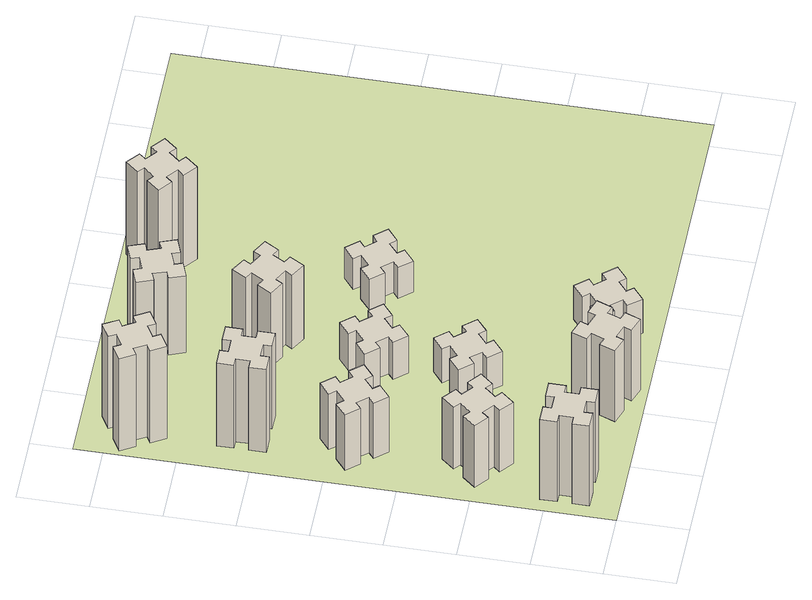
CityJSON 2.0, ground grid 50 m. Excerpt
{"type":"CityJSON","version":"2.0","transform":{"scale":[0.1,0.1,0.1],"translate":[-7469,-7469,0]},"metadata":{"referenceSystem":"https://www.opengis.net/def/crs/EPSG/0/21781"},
"CityObjects":{
"building1":{"type":"Building","attributes":{"class":"1000","function":"1000","usage":"1000","yearOfConstruction":2016,"roofType":"1000","measuredHeight":78,"storeysAboveGround":30,"storeysBelowGround":0},"geometry":[{"type":"Solid","lod":"1","boundaries":[[[[0,1,2,3,4,5,6,7,8,9,10,11,12,13,14,15,16,17,18,19]],[[17,16,20,21]],[[16,15,22,20]],[[15,14,23,22]],[[14,13,24,23]],[[13,12,25,24]],[[12,11,26,25]],[[11,10,27,26]],[[10,9,28,27]],[[9,8,29,28]],[[8,7,30,29]],[[7,6,31,30]],[[6,5,32,31]],[[5,4,33,32]],[[4,3,34,33]],[[3,2,35,34]],[[2,1,36,35]],[[1,0,37,36]],[[0,19,38,37]],[[19,18,39,38]],[[18,17,21,39]],[[24,25,26,27,28,29,30,31,32,33,34,35,36,37,38,39,21,20,22,23]]]]}]},
"building2":{"type":"Building","attributes":{"class":"1000","function":"1000","usage":"1000","yearOfConstruction":2016,"roofType":"1000","measuredHeight":60,"storeysAboveGround":30,"storeysBelowGround":0},"geometry":[{"type":"Solid","lod":"1","boundaries":[[[[40,41,42,43,44,45,46,47,48,49,50,51,52,53,54,55,56,57,58,59]],[[57,56,60,61]],[[56,55,62,60]],[[55,54,63,62]],[[54,53,64,63]],[[53,52,65,64]],[[52,51,66,65]],[[51,50,67,66]],[[50,49,68,67]],[[49,48,69,68]],[[48,47,70,69]],[[47,46,71,70]],[[46,45,72,71]],[[45,44,73,72]],[[44,43,74,73]],[[43,42,75,74]],[[42,41,76,75]],[[41,40,77,76]],[[40,59,78,77]],[[59,58,79,78]],[[58,57,61,79]],[[64,65,66,67,68,69,70,71,72,73,74,75,76,77,78,79,61,60,62,63]]]]}]},
"building3":{"type":"Building","attributes":{"class":"1000","function":"1000","usage":"1000","yearOfConstruction":2016,"roofType":"1000","measuredHeight":54,"storeysAboveGround":30,"storeysBelowGround":0},"geometry":[{"type":"Solid","lod":"1","boundaries":[[[[80,81,82,83,84,85,86,87,88,89,90,91,92,93,94,95,96,97,98,99]],[[97,96,100,101]],[[96,95,102,100]],[[95,94,103,102]],[[94,93,104,103]],[[93,92,105,104]],[[92,91,106,105]],[[91,90,107,106]],[[90,89,108,107]],[[89,88,109,108]],[[88,87,110,109]],[[87,86,111,110]],[[86,85,112,111]],[[85,84,113,112]],[[84,83,114,113]],[[83,82,115,114]],[[82,81,116,115]],[[81,80,117,116]],[[80,99,118,117]],[[99,98,119,118]],[[98,97,101,119]],[[104,105,106,107,108,109,110,111,112,113,114,115,116,117,118,119,101,100,102,103]]]]}]},
"building4":{"type":"Building","attributes":{"class":"1000","function":"1000","usage":"1000","yearOfConstruction":2016,"roofType":"1000","measuredHeight":81,"storeysAboveGround":30,"storeysBelowGround":0},"geometry":[{"type":"Solid","lod":"1","boundaries":[[[[120,121,122,123,124,125,126,127,128,129,130,131,132,133,134,135,136,137,138,139]],[[137,136,140,141]],[[136,135,142,140]],[[135,134,143,142]],[[134,133,144,143]],[[133,132,145,144]],[[132,131,146,145]],[[131,130,147,146]],[[130,129,148,147]],[[129,128,149,148]],[[128,127,150,149]],[[127,126,151,150]],[[126,125,152,151]],[[125,124,153,152]],[[124,123,154,153]],[[123,122,155,154]],[[122,121,156,155]],[[121,120,157,156]],[[120,139,158,157]],[[139,138,159,158]],[[138,137,141,159]],[[144,145,146,147,148,149,150,151,152,153,154,155,156,157,158,159,141,140,142,143]]]]}]},
"building5":{"type":"Building","attributes":{"class":"1000","function":"1000","usage":"1000","yearOfConstruction":2016,"roofType":"1000","measuredHeight":69,"storeysAboveGround":30,"storeysBelowGround":0},"geometry":[{"type":"Solid","lod":"1","boundaries":[[[[160,161,162,163,164,165,166,167,168,169,170,171,172,173,174,175,176,177,178,179]],[[177,176,180,181]],[[176,175,182,180]],[[175,174,183,182]],[[174,173,184,183]],[[173,172,185,184]],[[172,171,186,185]],[[171,170,187,186]],[[170,169,188,187]],[[169,168,189,188]],[[168,167,190,189]],[[167,166,191,190]],[[166,165,192,191]],[[165,164,193,192]],[[164,163,194,193]],[[163,162,195,194]],[[162,161,196,195]],[[161,160,197,196]],[[160,179,198,197]],[[179,178,199,198]],[[178,177,181,199]],[[184,185,186,187,188,189,190,191,192,193,194,195,196,197,198,199,181,180,182,183]]]]}]},
"building6":{"type":"Building","attributes":{"class":"1000","function":"1000","usage":"1000","yearOfConstruction":2016,"roofType":"1000","measuredHeight":90,"storeysAboveGround":30,"storeysBelowGround":0},"geometry":[{"type":"Solid","lod":"1","boundaries":[[[[200,201,202,203,204,205,206,207,208,209,210,211,212,213,214,215,216,217,218,219]],[[217,216,220,221]],[[216,215,222,220]],[[215,214,223,222]],[[214,213,224,223]],[[213,212,225,224]],[[212,211,226,225]],[[211,210,227,226]],[[210,209,228,227]],[[209,208,229,228]],[[208,207,230,229]],[[207,206,231,230]],[[206,205,232,231]],[[205,204,233,232]],[[204,203,234,233]],[[203,202,235,234]],[[202,201,236,235]],[[201,200,237,236]],[[200,219,238,237]],[[219,218,239,238]],[[218,217,221,239]],[[224,225,226,227,228,229,230,231,232,233,234,235,236,237,238,239,221,220,222,223]]]]}]},
"building7":{"type":"Building","attributes":{"class":"1000","function":"1000","usage":"1000","yearOfConstruction":2016,"roofType":"1000","measuredHeight":33,"storeysAboveGround":30,"storeysBelowGround":0},"geometry":[{"type":"Solid","lod":"1","boundaries":[[[[240,241,242,243,244,245,246,247,248,249,250,251,252,253,254,255,256,257,258,259]],[[257,256,260,261]],[[256,255,262,260]],[[255,254,263,262]],[[254,253,264,263]],[[253,252,265,264]],[[252,251,266,265]],[[251,250,267,266]],[[250,249,268,267]],[[249,248,269,268]],[[248,247,270,269]],[[247,246,271,270]],[[246,245,272,271]],[[245,244,273,272]],[[244,243,274,273]],[[243,242,275,274]],[[242,241,276,275]],[[241,240,277,276]],[[240,259,278,277]],[[259,258,279,278]],[[258,257,261,279]],[[264,265,266,267,268,269,270,271,272,273,274,275,276,277,278,279,261,260,262,263]]]]}]},
"building8":{"type":"Building","attributes":{"class":"1000","function":"1000","usage":"1000","yearOfConstruction":2016,"roofType":"1000","measuredHeight":36,"storeysAboveGround":30,"storeysBelowGround":0},"geometry":[{"type":"Solid","lod":"1","boundaries":[[[[280,281,282,283,284,285,286,287,288,289,290,291,292,293,294,295,296,297,298,299]],[[297,296,300,301]],[[296,295,302,300]],[[295,294,303,302]],[[294,293,304,303]],[[293,292,305,304]],[[292,291,306,305]],[[291,290,307,306]],[[290,289,308,307]],[[289,288,309,308]],[[288,287,310,309]],[[287,286,311,310]],[[286,285,312,311]],[[285,284,313,312]],[[284,283,314,313]],[[283,282,315,314]],[[282,281,316,315]],[[281,280,317,316]],[[280,299,318,317]],[[299,298,319,318]],[[298,297,301,319]],[[304,305,306,307,308,309,310,311,312,313,314,315,316,317,318,319,301,300,302,303]]]]}]},
"building9":{"type":"Building","attributes":{"class":"1000","function":"1000","usage":"1000","yearOfConstruction":2016,"roofType":"1000","measuredHeight":33,"storeysAboveGround":30,"storeysBelowGround":0},"geometry":[{"type":"Solid","lod":"1","boundaries":[[[[320,321,322,323,324,325,326,327,328,329,330,331,332,333,334,335,336,337,338,339]],[[337,336,340,341]],[[336,335,342,340]],[[335,334,343,342]],[[334,333,344,343]],[[333,332,345,344]],[[332,331,346,345]],[[331,330,347,346]],[[330,329,348,347]],[[329,328,349,348]],[[328,327,350,349]],[[327,326,351,350]],[[326,325,352,351]],[[325,324,353,352]],[[324,323,354,353]],[[323,322,355,354]],[[322,321,356,355]],[[321,320,357,356]],[[320,339,358,357]],[[339,338,359,358]],[[338,337,341,359]],[[344,345,346,347,348,349,350,351,352,353,354,355,356,357,358,359,341,340,342,343]]]]}]},
"building10":{"type":"Building","attributes":{"class":"1000","function":"1000","usage":"1000","yearOfConstruction":2016,"roofType":"1000","measuredHeight":72,"storeysAboveGround":30,"storeysBelowGround":0},"geometry":[{"type":"Solid","lod":"1","boundaries":[[[[360,361,362,363,364,365,366,367,368,369,370,371,372,373,374,375,376,377,378,379]],[[377,376,380,381]],[[376,375,382,380]],[[375,374,383,382]],[[374,373,384,383]],[[373,372,385,384]],[[372,371,386,385]],[[371,370,387,386]],[[370,369,388,387]],[[369,368,389,388]],[[368,367,390,389]],[[367,366,391,390]],[[366,365,392,391]],[[365,364,393,392]],[[364,363,394,393]],[[363,362,395,394]],[[362,361,396,395]],[[361,360,397,396]],[[360,379,398,397]],[[379,378,399,398]],[[378,377,381,399]],[[384,385,386,387,388,389,390,391,392,393,394,395,396,397,398,399,381,380,382,383]]]]}]},
"building11":{"type":"Building","attributes":{"class":"1000","function":"1000","usage":"1000","yearOfConstruction":2016,"roofType":"1000","measuredHeight":75,"storeysAboveGround":30,"storeysBelowGround":0},"geometry":[{"type":"Solid","lod":"1","boundaries":[[[[400,401,402,403,404,405,406,407,408,409,410,411,412,413,414,415,416,417,418,419]],[[417,416,420,421]],[[416,415,422,420]],[[415,414,423,422]],[[414,413,424,423]],[[413,412,425,424]],[[412,411,426,425]],[[411,410,427,426]],[[410,409,428,427]],[[409,408,429,428]],[[408,407,430,429]],[[407,406,431,430]],[[406,405,432,431]],[[405,404,433,432]],[[404,403,434,433]],[[403,402,435,434]],[[402,401,436,435]],[[401,400,437,436]],[[400,419,438,437]],[[419,418,439,438]],[[418,417,421,439]],[[424,425,426,427,428,429,430,431,432,433,434,435,436,437,438,439,421,420,422,423]]]]}]},
"building12":{"type":"Building","attributes":{"class":"1000","function":"1000","usage":"1000","yearOfConstruction":2016,"roofType":"1000","measuredHeight":30,"storeysAboveGround":30,"storeysBelowGround":0},"geometry":[{"type":"Solid","lod":"1","boundaries":[[[[440,441,442,443,444,445,446,447,448,449,450,451,452,453,454,455,456,457,458,459]],[[457,456,460,461]],[[456,455,462,460]],[[455,454,463,462]],[[454,453,464,463]],[[453,452,465,464]],[[452,451,466,465]],[[451,450,467,466]],[[450,449,468,467]],[[449,448,469,468]],[[448,447,470,469]],[[447,446,471,470]],[[446,445,472,471]],[[445,444,473,472]],[[444,443,474,473]],[[443,442,475,474]],[[442,441,476,475]],[[441,440,477,476]],[[440,459,478,477]],[[459,458,479,478]],[[458,457,461,479]],[[464,465,466,467,468,469,470,471,472,473,474,475,476,477,478,479,461,460,462,463]]]]}]},
"building13":{"type":"Building","attributes":{"class":"1000","function":"1000","usage":"1000","yearOfConstruction":2016,"roofType":"1000","measuredHeight":90,"storeysAboveGround":30,"storeysBelowGround":0},"geometry":[{"type":"Solid","lod":"1","boundaries":[[[[480,481,482,483,484,485,486,487,488,489,490,491,492,493,494,495,496,497,498,499]],[[497,496,500,501]],[[496,495,502,500]],[[495,494,503,502]],[[494,493,504,503]],[[493,492,505,504]],[[492,491,506,505]],[[491,490,507,506]],[[490,489,508,507]],[[489,488,509,508]],[[488,487,510,509]],[[487,486,511,510]],[[486,485,512,511]],[[485,484,513,512]],[[484,483,514,513]],[[483,482,515,514]],[[482,481,516,515]],[[481,480,517,516]],[[480,499,518,517]],[[499,498,519,518]],[[498,497,501,519]],[[504,505,506,507,508,509,510,511,512,513,514,515,516,517,518,519,501,500,502,503]]]]}]},
"landuse1":{"type":"LandUse","attributes":{"name":"plot1","function":"1010"},"geometry":[{"type":"MultiSurface","lod":"1","boundaries":[[[520,521,522,523]]]}]}
},
"vertices":[
[165,425,0],[165,325,0],[105,325,0],[105,205,0],[225,205,0],[225,265,0],[325,265,0],[325,205,0],[445,205,0],[445,325,0],[385,325,0],[385,425,0],[445,425,0],[445,545,0],[325,545,0],[325,485,0],[225,485,0],[225,545,0],[105,545,0],[105,425,0],[225,485,780],[225,545,780],[325,485,780],[325,545,780],[445,545,780],[445,425,780],[385,425,780],[385,325,780],[445,325,780],[445,205,780],[325,205,780],[325,265,780],[225,265,780],[225,205,780],[105,205,780],[105,325,780],[165,325,780],[165,425,780],[105,425,780],[105,545,780],
[484,1067,0],[408,1132,0],[446,1178,0],[354,1255,0],[277,1163,0],[323,1124,0],[259,1048,0],[213,1086,0],[136,994,0],[228,917,0],[266,963,0],[343,899,0],[304,853,0],[396,776,0],[473,868,0],[427,906,0],[492,983,0],[538,944,0],[615,1036,0],[523,1113,0],[492,983,600],[538,944,600],[427,906,600],[473,868,600],[396,776,600],[304,853,600],[343,899,600],[266,963,600],[228,917,600],[136,994,600],[213,1086,600],[259,1048,600],[323,1124,600],[277,1163,600],[354,1255,600],[446,1178,600],[408,1132,600],[484,1067,600],[523,1113,600],[615,1036,600],
[492,1888,0],[427,1964,0],[473,2003,0],[396,2095,0],[304,2018,0],[343,1972,0],[266,1907,0],[228,1953,0],[136,1876,0],[213,1784,0],[259,1823,0],[323,1746,0],[277,1708,0],[354,1616,0],[446,1693,0],[408,1739,0],[484,1803,0],[523,1757,0],[615,1834,0],[538,1926,0],[484,1803,540],[523,1757,540],[408,1739,540],[446,1693,540],[354,1616,540],[277,1708,540],[323,1746,540],[259,1823,540],[213,1784,540],[136,1876,540],[228,1953,540],[266,1907,540],[343,1972,540],[304,2018,540],[396,2095,540],[473,2003,540],[427,1964,540],[492,1888,540],[538,1926,540],[615,1834,540],
[485,2545,0],[485,2645,0],[545,2645,0],[545,2765,0],[425,2765,0],[425,2705,0],[325,2705,0],[325,2765,0],[205,2765,0],[205,2645,0],[265,2645,0],[265,2545,0],[205,2545,0],[205,2425,0],[325,2425,0],[325,2485,0],[425,2485,0],[425,2425,0],[545,2425,0],[545,2545,0],[425,2485,810],[425,2425,810],[325,2485,810],[325,2425,810],[205,2425,810],[205,2545,810],[265,2545,810],[265,2645,810],[205,2645,810],[205,2765,810],[325,2765,810],[325,2705,810],[425,2705,810],[425,2765,810],[545,2765,810],[545,2645,810],[485,2645,810],[485,2545,810],[545,2545,810],[545,2425,810],
[1029,360,0],[995,266,0],[939,287,0],[897,174,0],[1010,133,0],[1031,189,0],[1125,155,0],[1104,99,0],[1217,57,0],[1258,170,0],[1202,191,0],[1236,285,0],[1292,264,0],[1333,377,0],[1220,418,0],[1200,362,0],[1106,396,0],[1127,452,0],[1014,493,0],[973,380,0],[1106,396,690],[1127,452,690],[1200,362,690],[1220,418,690],[1333,377,690],[1292,264,690],[1236,285,690],[1202,191,690],[1258,170,690],[1217,57,690],[1104,99,690],[1125,155,690],[1031,189,690],[1010,133,690],[897,174,690],[939,287,690],[995,266,690],[1029,360,690],[973,380,690],[1014,493,690],
[155,3324,0],[205,3237,0],[153,3207,0],[213,3103,0],[317,3163,0],[287,3215,0],[374,3265,0],[404,3213,0],[508,3273,0],[448,3377,0],[396,3347,0],[346,3434,0],[398,3464,0],[338,3568,0],[234,3508,0],[264,3456,0],[177,3406,0],[147,3458,0],[43,3398,0],[103,3294,0],[177,3406,900],[147,3458,900],[264,3456,900],[234,3508,900],[338,3568,900],[398,3464,900],[346,3434,900],[396,3347,900],[448,3377,900],[508,3273,900],[404,3213,900],[374,3265,900],[287,3215,900],[317,3163,900],[213,3103,900],[153,3207,900],[205,3237,900],[155,3324,900],[103,3294,900],[43,3398,900],
[1083,1332,0],[1006,1267,0],[968,1313,0],[876,1236,0],[953,1144,0],[999,1183,0],[1063,1106,0],[1017,1068,0],[1094,976,0],[1186,1053,0],[1148,1099,0],[1224,1163,0],[1263,1117,0],[1355,1194,0],[1278,1286,0],[1232,1248,0],[1167,1324,0],[1213,1363,0],[1136,1455,0],[1044,1378,0],[1167,1324,330],[1213,1363,330],[1232,1248,330],[1278,1286,330],[1355,1194,330],[1263,1117,330],[1224,1163,330],[1148,1099,330],[1186,1053,330],[1094,976,330],[1017,1068,330],[1063,1106,330],[999,1183,330],[953,1144,330],[876,1236,330],[968,1313,330],[1006,1267,330],[1083,1332,330],[1044,1378,330],[1136,1455,330],
[1083,1972,0],[1006,1907,0],[968,1953,0],[876,1876,0],[953,1784,0],[999,1823,0],[1063,1746,0],[1017,1708,0],[1094,1616,0],[1186,1693,0],[1148,1739,0],[1224,1803,0],[1263,1757,0],[1355,1834,0],[1278,1926,0],[1232,1888,0],[1167,1964,0],[1213,2003,0],[1136,2095,0],[1044,2018,0],[1167,1964,360],[1213,2003,360],[1232,1888,360],[1278,1926,360],[1355,1834,360],[1263,1757,360],[1224,1803,360],[1148,1739,360],[1186,1693,360],[1094,1616,360],[1017,1708,360],[1063,1746,360],[999,1823,360],[953,1784,360],[876,1876,360],[968,1953,360],[1006,1907,360],[1083,1972,360],[1044,2018,360],[1136,2095,360],
[1639,343,0],[1703,266,0],[1657,228,0],[1734,136,0],[1826,213,0],[1788,259,0],[1864,323,0],[1903,277,0],[1995,354,0],[1918,446,0],[1872,408,0],[1807,484,0],[1853,523,0],[1776,615,0],[1684,538,0],[1723,492,0],[1646,427,0],[1608,473,0],[1516,396,0],[1593,304,0],[1646,427,330],[1608,473,330],[1723,492,330],[1684,538,330],[1776,615,330],[1853,523,330],[1807,484,330],[1872,408,330],[1918,446,330],[1995,354,330],[1903,277,330],[1864,323,330],[1788,259,330],[1826,213,330],[1734,136,330],[1657,228,330],[1703,266,330],[1639,343,330],[1593,304,330],[1516,396,330],
[1314,2666,0],[1227,2716,0],[1257,2768,0],[1153,2828,0],[1093,2724,0],[1145,2694,0],[1095,2607,0],[1043,2637,0],[983,2533,0],[1087,2473,0],[1117,2525,0],[1204,2475,0],[1174,2423,0],[1278,2363,0],[1338,2467,0],[1286,2497,0],[1336,2584,0],[1388,2554,0],[1448,2658,0],[1344,2718,0],[1336,2584,720],[1388,2554,720],[1286,2497,720],[1338,2467,720],[1278,2363,720],[1174,2423,720],[1204,2475,720],[1117,2525,720],[1087,2473,720],[983,2533,720],[1043,2637,720],[1095,2607,720],[1145,2694,720],[1093,2724,720],[1153,2828,720],[1257,2768,720],[1227,2716,720],[1314,2666,720],[1344,2718,720],[1448,2658,720],
[1125,3456,0],[1031,3422,0],[1010,3478,0],[897,3437,0],[939,3324,0],[995,3345,0],[1029,3251,0],[973,3230,0],[1014,3117,0],[1127,3159,0],[1106,3215,0],[1200,3249,0],[1220,3193,0],[1333,3234,0],[1292,3347,0],[1236,3326,0],[1202,3420,0],[1258,3440,0],[1217,3553,0],[1104,3512,0],[1202,3420,750],[1258,3440,750],[1236,3326,750],[1292,3347,750],[1333,3234,750],[1220,3193,750],[1200,3249,750],[1106,3215,750],[1127,3159,750],[1014,3117,750],[973,3230,750],[1029,3251,750],[995,3345,750],[939,3324,750],[897,3437,750],[1010,3478,750],[1031,3422,750],[1125,3456,750],[1104,3512,750],[1217,3553,750],
[1972,1988,0],[1907,2064,0],[1953,2103,0],[1876,2195,0],[1784,2118,0],[1823,2072,0],[1746,2007,0],[1708,2053,0],[1616,1976,0],[1693,1884,0],[1739,1923,0],[1803,1846,0],[1757,1808,0],[1834,1716,0],[1926,1793,0],[1888,1839,0],[1964,1903,0],[2003,1857,0],[2095,1934,0],[2018,2026,0],[1964,1903,300],[2003,1857,300],[1888,1839,300],[1926,1793,300],[1834,1716,300],[1757,1808,300],[1803,1846,300],[1739,1923,300],[1693,1884,300],[1616,1976,300],[1708,2053,300],[1746,2007,300],[1823,2072,300],[1784,2118,300],[1876,2195,300],[1953,2103,300],[1907,2064,300],[1972,1988,300],[2018,2026,300],[2095,1934,300],
[1746,3383,0],[1823,3319,0],[1784,3273,0],[1876,3196,0],[1953,3288,0],[1907,3326,0],[1972,3403,0],[2018,3364,0],[2095,3456,0],[2003,3533,0],[1964,3487,0],[1888,3552,0],[1926,3598,0],[1834,3675,0],[1757,3583,0],[1803,3544,0],[1739,3468,0],[1693,3506,0],[1616,3414,0],[1708,3337,0],[1739,3468,900],[1693,3506,900],[1803,3544,900],[1757,3583,900],[1834,3675,900],[1926,3598,900],[1888,3552,900],[1964,3487,900],[2003,3533,900],[2095,3456,900],[2018,3364,900],[1972,3403,900],[1907,3326,900],[1953,3288,900],[1876,3196,900],[1784,3273,900],[1823,3319,900],[1746,3383,900],[1708,3337,900],[1616,3414,900],
[5,3705,0],[3705,3705,0],[3705,5,0],[5,5,0]
]}
